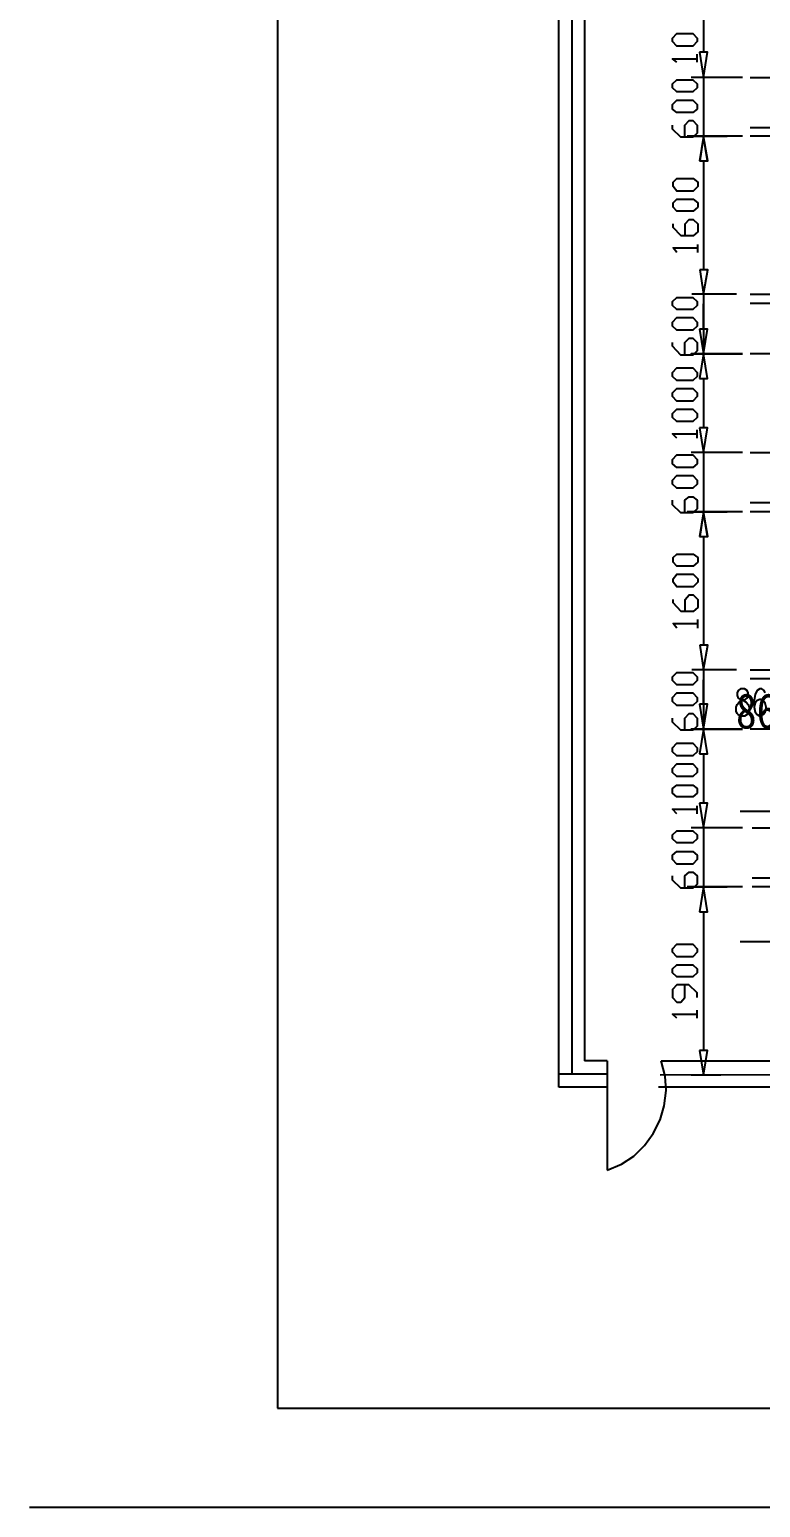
# Model space of a CAD drawing. Header units: metres. Extents: x 17 to 1264, y 17 to 859.
# Drawn here: x 16.8 to 226, y 16.9 to 439.6 of the extents above; entities that cross this region are included whole.
import ezdxf

# ---------------------------------------------------------------- set-up
doc = ezdxf.new("R2010")
doc.units = ezdxf.units.M
for name, color, linetype in [('LINES', 7, 'Continuous'), ('POLYLINES', 4, 'Continuous'), ('RECTS', 7, 'Continuous'), ('TEXTS', 3, 'Continuous')]:
    doc.layers.add(name, color=color, linetype=linetype)

msp = doc.modelspace()

# ---------------------------------------------------------------- linework, layer by layer
at = {"layer": 'LINES'}
for p, q in [((87.76, 830.45), (87.76, 45.22)), ((168.33, 137.09), (168.33, 778.32)), ((175.67, 770.83), (175.67, 144.58)), ((172.07, 140.83), (172.07, 475.92)), ((209.66, 447.26), (209.66, 433.15)), ((207.93, 430.27), (207.93, 432.58)), ((216.43, 425.95), (206.2, 425.95)), ((220.89, 425.95), (206.2, 425.95)), ((209.66, 425.95), (209.66, 409.1)), ((336.09, 411.55), (223.05, 411.55)), ((219.88, 409.1), (205.05, 409.1)), ((219.16, 409.1), (206.35, 409.1)), ((208.94, 409.1), (215.27, 409.1)), ((210.09, 409.1), (216.28, 409.1)), ((209.66, 402.05), (209.66, 370.94)), ((208.07, 375.84), (208.07, 378.14)), ((219.16, 363.89), (206.35, 363.89)), ((209.66, 363.89), (209.66, 346.9)), ((209.66, 353.95), (209.66, 361.15)), ((471.74, 361.3), (223.05, 361.3)), ((216.43, 346.9), (206.2, 346.9)), ((210.09, 346.9), (216.28, 346.9)), ((209.66, 339.84), (209.66, 325.73)), ((207.93, 322.7), (207.93, 325.15)), ((216.43, 318.67), (206.2, 318.67)), ((220.89, 318.67), (206.2, 318.67)), ((209.66, 318.67), (209.66, 301.68)), ((219.88, 301.68), (205.05, 301.68)), ((219.16, 301.68), (206.35, 301.68)), ((208.94, 301.68), (215.27, 301.68)), ((210.09, 301.68), (216.28, 301.68)), ((336.09, 304.27), (223.05, 304.27)), ((209.66, 294.62), (209.66, 263.52)), ((208.07, 268.42), (208.07, 270.86)), ((219.16, 256.46), (206.35, 256.46)), ((209.66, 256.46), (209.66, 239.47)), ((471.02, 253.87), (223.05, 253.87)), ((209.66, 246.67), (209.66, 253.58)), ((216.43, 239.47), (206.2, 239.47)), ((210.09, 239.47), (216.28, 239.47)), ((209.66, 232.42), (209.66, 218.3)), ((207.93, 215.28), (207.93, 217.58)), ((216.43, 211.25), (206.2, 211.25)), ((220.89, 211.25), (206.2, 211.25)), ((209.66, 211.25), (209.66, 194.4)), ((471.74, 196.85), (223.63, 196.85)), ((219.88, 194.4), (205.05, 194.4)), ((214.7, 194.4), (206.2, 194.4)), ((219.16, 194.4), (206.35, 194.4)), ((208.94, 194.4), (215.27, 194.4)), ((210.09, 194.4), (216.28, 194.4)), ((209.66, 187.2), (209.66, 147.6)), ((207.93, 156.82), (207.93, 159.12)), ((182.15, 144.58), (175.67, 144.58)), ((182.15, 144.58), (182.15, 113.33)), ((182.15, 140.83), (168.33, 140.83)), ((526.31, 140.83), (197.27, 140.54)), ((214.7, 140.54), (206.2, 140.54)), ((182.15, 137.09), (168.33, 137.09)), ((526.31, 137.09), (196.84, 137.09)), ((87.76, 45.22), (1179.14, 45.22))]:
    msp.add_line(p, q, dxfattribs=at)
at = {"layer": 'POLYLINES'}
for points in [[(207.93, 436.18), (206.63, 434.88), (202.03, 434.88), (200.87, 436.18), (200.87, 437.18), (202.03, 438.48), (206.63, 438.48), (207.93, 437.18), (207.93, 436.18)], [(202.03, 430.27), (200.87, 431.28), (207.93, 431.28)], [(208.51, 433.15), (209.66, 425.95), (210.81, 433.15), (208.51, 433.15)], [(208.51, 433.15), (209.66, 425.95), (210.81, 433.15), (208.51, 433.15)], [(208.51, 433.15), (209.66, 425.95), (210.81, 433.15), (208.51, 433.15)], [(208.51, 433.15), (209.66, 425.95), (210.81, 433.15), (208.51, 433.15)], [(207.93, 422.93), (206.63, 421.78), (202.03, 421.78), (200.87, 422.93), (200.87, 424.08), (202.03, 425.23), (206.63, 425.23), (207.93, 424.08), (207.93, 422.93)], [(207.93, 416.88), (206.63, 415.87), (202.03, 415.87), (200.87, 416.88), (200.87, 418.18), (202.03, 419.47), (206.63, 419.47), (207.93, 418.18), (207.93, 416.88)], [(204.33, 408.82), (204.33, 412.27), (205.63, 413.57), (206.63, 413.57), (207.93, 412.27), (207.93, 409.97), (206.63, 408.82), (203.18, 408.82), (200.87, 411.12), (200.87, 412.27)], [(220.89, 409.1), (206.2, 409.1), (216.43, 409.1)], [(208.51, 402.05), (210.81, 402.05), (209.66, 409.1), (208.51, 402.05)], [(208.51, 402.05), (210.81, 402.05), (209.66, 409.1), (208.51, 402.05)], [(208.65, 402.05), (210.95, 402.05), (209.66, 409.1), (208.65, 402.05)], [(208.65, 402.05), (210.95, 402.05), (209.66, 409.1), (208.65, 402.05)], [(208.07, 394.7), (206.78, 393.41), (202.03, 393.41), (201.02, 394.7), (201.02, 396), (202.03, 397.01), (206.78, 397.01), (208.07, 396), (208.07, 394.7)], [(208.07, 388.8), (206.78, 387.65), (202.03, 387.65), (201.02, 388.8), (201.02, 390.1), (202.03, 391.1), (206.78, 391.1), (208.07, 390.1), (208.07, 388.8)], [(204.47, 380.59), (204.47, 384.05), (205.63, 385.34), (206.78, 385.34), (208.07, 384.05), (208.07, 381.74), (206.78, 380.59), (203.32, 380.59), (201.02, 383.04), (201.02, 384.05)], [(202.03, 375.84), (201.02, 377.14), (208.07, 377.14)], [(208.65, 370.94), (209.66, 363.89), (210.95, 370.94), (208.65, 370.94)], [(208.65, 370.94), (209.66, 363.89), (210.95, 370.94), (208.65, 370.94)], [(197.56, 144.58), (518.83, 144.58), (518.83, 364.9)], [(207.93, 360.72), (206.63, 359.57), (202.03, 359.57), (200.87, 360.72), (200.87, 361.87), (202.03, 363.02), (206.63, 363.02), (207.93, 361.87), (207.93, 360.72)], [(207.93, 354.82), (206.63, 353.66), (202.03, 353.66), (200.87, 354.82), (200.87, 355.97), (202.03, 357.26), (206.63, 357.26), (207.93, 355.97), (207.93, 354.82)], [(204.33, 346.46), (204.33, 350.06), (205.63, 351.36), (206.63, 351.36), (207.93, 350.06), (207.93, 347.76), (206.63, 346.46), (203.18, 346.46), (200.87, 349.06), (200.87, 350.06)], [(208.51, 353.95), (209.66, 346.9), (210.81, 353.95), (208.51, 353.95)], [(208.51, 353.95), (209.66, 346.9), (210.81, 353.95), (208.51, 353.95)], [(220.89, 346.9), (206.2, 346.9), (220.89, 346.9)], [(208.51, 339.84), (210.81, 339.84), (209.66, 346.9), (208.51, 339.84)], [(208.51, 339.84), (210.81, 339.84), (209.66, 346.9), (208.51, 339.84)], [(208.51, 339.84), (210.81, 339.84), (209.66, 346.9), (208.51, 339.84)], [(208.51, 339.84), (210.81, 339.84), (209.66, 346.9), (208.51, 339.84)], [(207.93, 340.42), (206.63, 339.26), (202.03, 339.26), (200.87, 340.42), (200.87, 341.57), (202.03, 342.86), (206.63, 342.86), (207.93, 341.57), (207.93, 340.42)], [(207.93, 334.66), (206.63, 333.36), (202.03, 333.36), (200.87, 334.66), (200.87, 335.66), (202.03, 336.96), (206.63, 336.96), (207.93, 335.66), (207.93, 334.66)], [(207.93, 328.61), (206.63, 327.46), (202.03, 327.46), (200.87, 328.61), (200.87, 329.76), (202.03, 331.06), (206.63, 331.06), (207.93, 329.76), (207.93, 328.61)], [(208.51, 325.73), (209.66, 318.67), (210.81, 325.73), (208.51, 325.73)], [(208.51, 325.73), (209.66, 318.67), (210.81, 325.73), (208.51, 325.73)], [(208.51, 325.73), (209.66, 318.67), (210.81, 325.73), (208.51, 325.73)], [(208.51, 325.73), (209.66, 318.67), (210.81, 325.73), (208.51, 325.73)], [(202.03, 322.7), (200.87, 324), (207.93, 324)], [(207.93, 315.36), (206.63, 314.35), (202.03, 314.35), (200.87, 315.36), (200.87, 316.66), (202.03, 317.95), (206.63, 317.95), (207.93, 316.66), (207.93, 315.36)], [(207.93, 309.6), (206.63, 308.45), (202.03, 308.45), (200.87, 309.6), (200.87, 310.75), (202.03, 312.05), (206.63, 312.05), (207.93, 310.75), (207.93, 309.6)], [(204.33, 301.39), (204.33, 304.99), (205.63, 306), (206.63, 306), (207.93, 304.99), (207.93, 302.54), (206.63, 301.39), (203.18, 301.39), (200.87, 303.7), (200.87, 304.99)], [(220.89, 301.68), (206.2, 301.68), (216.43, 301.68)], [(208.51, 294.62), (210.81, 294.62), (209.66, 301.68), (208.51, 294.62)], [(208.51, 294.62), (210.81, 294.62), (209.66, 301.68), (208.51, 294.62)], [(208.65, 294.62), (210.95, 294.62), (209.66, 301.68), (208.65, 294.62)], [(208.65, 294.62), (210.95, 294.62), (209.66, 301.68), (208.65, 294.62)], [(208.07, 287.28), (206.78, 286.13), (202.03, 286.13), (201.02, 287.28), (201.02, 288.58), (202.03, 289.58), (206.78, 289.58), (208.07, 288.58), (208.07, 287.28)], [(208.07, 281.52), (206.78, 280.22), (202.03, 280.22), (201.02, 281.52), (201.02, 282.53), (202.03, 283.82), (206.78, 283.82), (208.07, 282.53), (208.07, 281.52)], [(204.47, 273.17), (204.47, 276.62), (205.63, 277.92), (206.78, 277.92), (208.07, 276.62), (208.07, 274.32), (206.78, 273.17), (203.32, 273.17), (201.02, 275.62), (201.02, 276.62)], [(202.03, 268.42), (201.02, 269.71), (208.07, 269.71)], [(208.65, 263.52), (209.66, 256.46), (210.95, 263.52), (208.65, 263.52)], [(208.65, 263.52), (209.66, 256.46), (210.95, 263.52), (208.65, 263.52)], [(207.93, 253.44), (206.63, 252.14), (202.03, 252.14), (200.87, 253.44), (200.87, 254.45), (202.03, 255.74), (206.63, 255.74), (207.93, 254.45), (207.93, 253.44)], [(207.93, 247.39), (206.63, 246.24), (202.03, 246.24), (200.87, 247.39), (200.87, 248.54), (202.03, 249.84), (206.63, 249.84), (207.93, 248.54), (207.93, 247.39)], [(220.31, 250.99), (219.59, 250.56), (219.31, 249.84), (219.31, 249.12), (219.59, 248.4), (220.17, 247.97), (221.18, 247.68), (221.9, 247.25), (222.47, 246.53), (222.76, 245.81), (222.76, 244.66), (222.47, 243.94), (222.19, 243.65), (221.47, 243.22), (220.31, 243.22), (219.59, 243.65), (219.31, 243.94), (219.02, 244.66), (219.02, 245.81), (219.31, 246.53), (219.88, 247.25), (220.6, 247.68), (221.61, 247.97), (222.19, 248.4), (222.47, 249.12), (222.47, 249.84), (222.19, 250.56), (221.47, 250.99), (220.31, 250.99)], [(227.37, 249.84), (227.08, 250.56), (226.36, 250.99), (225.79, 250.99), (225.07, 250.56), (224.49, 249.55), (224.2, 247.68), (224.2, 245.81), (224.49, 244.37), (225.07, 243.65), (225.79, 243.22), (226.07, 243.22), (226.79, 243.65), (227.37, 244.37), (227.66, 245.38), (227.66, 245.81), (227.37, 246.96), (226.79, 247.68), (226.07, 247.97), (225.79, 247.97), (225.07, 247.68), (224.49, 246.96), (224.2, 245.81)], [(208.51, 246.67), (209.66, 239.47), (210.81, 246.67), (208.51, 246.67)], [(208.51, 246.67), (209.66, 239.47), (210.81, 246.67), (208.51, 246.67)], [(204.33, 239.18), (204.33, 242.64), (205.63, 243.94), (206.63, 243.94), (207.93, 242.64), (207.93, 240.34), (206.63, 239.18), (203.18, 239.18), (200.87, 241.49), (200.87, 242.64)], [(220.89, 239.47), (206.2, 239.47), (220.89, 239.47)], [(208.51, 232.42), (210.81, 232.42), (209.66, 239.47), (208.51, 232.42)], [(208.51, 232.42), (210.81, 232.42), (209.66, 239.47), (208.51, 232.42)], [(208.51, 232.42), (210.81, 232.42), (209.66, 239.47), (208.51, 232.42)], [(208.51, 232.42), (210.81, 232.42), (209.66, 239.47), (208.51, 232.42)], [(207.93, 232.99), (206.63, 231.84), (202.03, 231.84), (200.87, 232.99), (200.87, 234.14), (202.03, 235.44), (206.63, 235.44), (207.93, 234.14), (207.93, 232.99)], [(207.93, 227.09), (206.63, 225.94), (202.03, 225.94), (200.87, 227.09), (200.87, 228.24), (202.03, 229.54), (206.63, 229.54), (207.93, 228.24), (207.93, 227.09)], [(207.93, 221.18), (206.63, 220.18), (202.03, 220.18), (200.87, 221.18), (200.87, 222.48), (202.03, 223.49), (206.63, 223.49), (207.93, 222.48), (207.93, 221.18)], [(202.03, 215.28), (200.87, 216.58), (207.93, 216.58)], [(208.51, 218.3), (209.66, 211.25), (210.81, 218.3), (208.51, 218.3)], [(208.51, 218.3), (209.66, 211.25), (210.81, 218.3), (208.51, 218.3)], [(208.51, 218.3), (209.66, 211.25), (210.81, 218.3), (208.51, 218.3)], [(208.51, 218.3), (209.66, 211.25), (210.81, 218.3), (208.51, 218.3)], [(207.93, 208.08), (206.63, 206.93), (202.03, 206.93), (200.87, 208.08), (200.87, 209.23), (202.03, 210.38), (206.63, 210.38), (207.93, 209.23), (207.93, 208.08)], [(207.93, 202.18), (206.63, 200.88), (202.03, 200.88), (200.87, 202.18), (200.87, 203.47), (202.03, 204.48), (206.63, 204.48), (207.93, 203.47), (207.93, 202.18)], [(204.33, 193.97), (204.33, 197.57), (205.63, 198.58), (206.63, 198.58), (207.93, 197.57), (207.93, 195.12), (206.63, 193.97), (203.18, 193.97), (200.87, 196.27), (200.87, 197.57)], [(220.89, 194.4), (206.2, 194.4), (216.43, 194.4)], [(208.51, 187.2), (210.81, 187.2), (209.66, 194.4), (208.51, 187.2)], [(208.51, 187.2), (210.81, 187.2), (209.66, 194.4), (208.51, 187.2)], [(207.93, 175.68), (206.63, 174.38), (202.03, 174.38), (200.87, 175.68), (200.87, 176.69), (202.03, 177.98), (206.63, 177.98), (207.93, 176.69), (207.93, 175.68)], [(207.93, 169.78), (206.63, 168.62), (202.03, 168.62), (200.87, 169.78), (200.87, 170.93), (202.03, 172.08), (206.63, 172.08), (207.93, 170.93), (207.93, 169.78)], [(207.93, 162.72), (207.93, 164.02), (205.48, 166.32), (202.03, 166.32), (200.87, 165.02), (200.87, 162.72), (202.03, 161.42), (203.18, 161.42), (204.33, 162.72), (204.33, 166.32)], [(202.03, 156.82), (200.87, 157.97), (207.93, 157.97)], [(182.15, 113.33), (186.19, 115.06), (189.79, 117.36), (192.81, 120.38), (195.26, 123.84), (197.27, 127.73), (198.43, 131.76), (199, 136.08), (198.71, 140.26), (197.56, 144.58)], [(208.51, 147.6), (209.66, 140.54), (210.81, 147.6), (208.51, 147.6)], [(208.51, 147.6), (209.66, 140.54), (210.81, 147.6), (208.51, 147.6)]]:
    msp.add_lwpolyline(points, dxfattribs=at)
at = {"layer": 'RECTS'}
for points in [[(16.84, 858.82), (1207.43, 858.82), (1207.43, 16.85), (16.84, 16.85)], [(223.05, 425.95), (245.66, 425.95), (245.66, 409.1), (223.05, 409.1)], [(223.05, 363.89), (245.66, 363.89), (245.66, 346.9), (223.05, 346.9)], [(223.05, 318.67), (245.66, 318.67), (245.66, 301.68), (223.05, 301.68)], [(223.05, 256.46), (239.9, 256.46), (239.9, 239.47), (223.05, 239.47)], [(220.17, 216), (462.52, 216), (462.52, 178.7), (220.17, 178.7)], [(223.63, 211.25), (246.09, 211.25), (246.09, 194.4), (223.63, 194.4)]]:
    msp.add_lwpolyline(points, dxfattribs=at)

# ---------------------------------------------------------------- texts
at = {"layer": 'TEXTS', "width": 0.858173}
msp.add_text('86-18P6-28P6-3P87P 88P 89P90P91P92P 93P 94P 95P 96P', height=10.06, dxfattribs=at).set_placement((219.02, 239.68))

doc.saveas('drawing.dxf')
